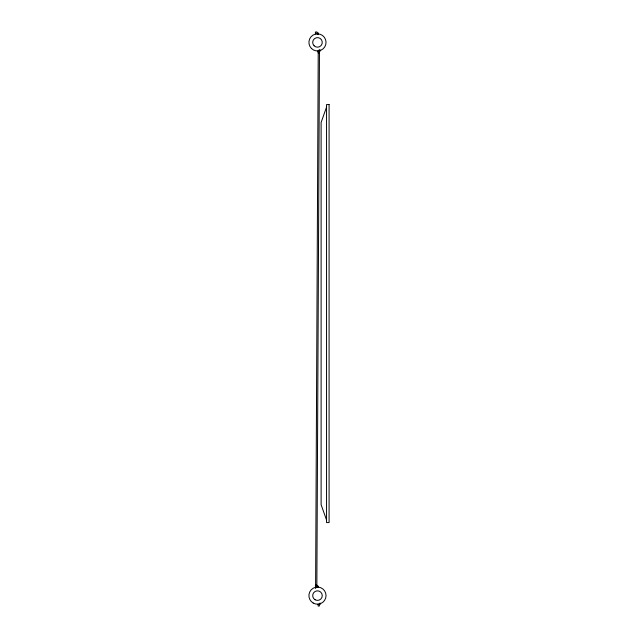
<?xml version="1.0" encoding="UTF-8"?>
<svg xmlns="http://www.w3.org/2000/svg" width="638" height="638" viewBox="0 0 638 638"><rect width="100%" height="100%" fill="white"/><g stroke="black" fill="none" stroke-linecap="round" stroke-linejoin="round"><path stroke-width="0.96" d="M315.603 588.053L318.234 50.912M316.847 586.067L319.478 50.92M326.552 107.112L321.113 122.44L321.113 504.706L326.552 520.034M317.971 33.064L317.812 34.308M320.124 50.362L319.726 49.796M317.971 586.282L317.796 587.399M317.923 32.69L318.131 34.269M320.085 50.099L320.228 51.152M317.158 34.237L316.855 31.9L315.363 32.099L315.611 33.997M319.088 49.868L319.463 52.715L318.226 52.874L317.979 50.976M317.923 585.907L318.131 587.486M320.045 602.982L320.228 604.369M317.134 587.231L316.855 585.126L315.363 585.317L315.738 588.164M319.183 603.795L319.463 605.94L318.226 606.1L317.979 604.202M329.088 104.568L326.552 104.568L326.552 522.578L329.088 522.578L329.088 104.568M313.194 603.038A8.565 8.565 0 0 0 326.042 595.621A8.565 8.565 0 0 0 313.194 588.204A8.565 8.565 0 0 0 313.194 603.038M315.084 599.768A4.785 4.785 0 0 0 322.262 595.621A4.785 4.785 0 0 0 315.084 591.474A4.785 4.785 0 0 0 315.084 599.768M311.424 48.448A8.565 8.565 0 0 0 325.747 44.612A8.565 8.565 0 0 0 315.26 34.125A8.565 8.565 0 0 0 311.424 48.448M314.095 45.784A4.785 4.785 0 0 0 322.102 43.639A4.785 4.785 0 0 0 316.241 37.778A4.785 4.785 0 0 0 314.095 45.784"/></g></svg>
